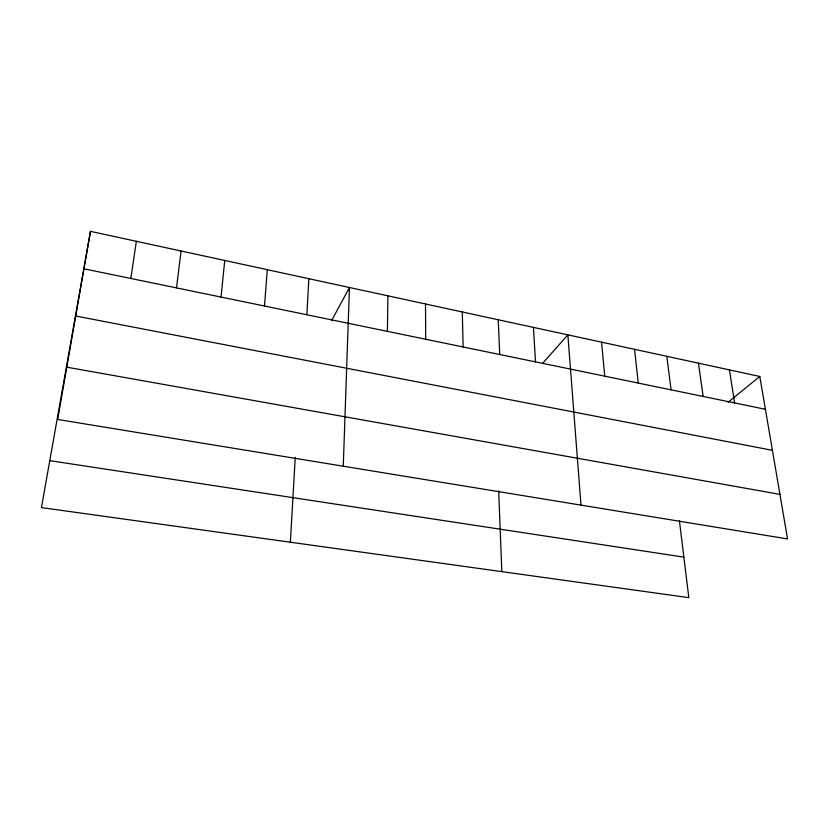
<?xml version="1.0" encoding="UTF-8"?>
<svg xmlns="http://www.w3.org/2000/svg" width="829" height="829" viewBox="0 0 829 829"><rect width="100%" height="100%" fill="white"/><g stroke="black" fill="none" stroke-linecap="round" stroke-linejoin="round"><path stroke-width="1.24" d="M387.402 331.362L387.92 295.839M343.268 466.209L349.444 287.497L331.569 320.647M306.854 314.751L308.865 278.71M290.357 542.218L295.248 457.442M264.472 306.015L267.311 269.694M221.042 297.062L224.732 260.461M176.494 287.881L181.085 251M130.816 278.461L136.35 241.301M90.465 231.353L57.688 419.464L787.55 538.933L759.799 376.47L90.465 231.353L41.45 507.597L688.816 597.647L679.407 520.633M542.922 363.05L567.865 334.854L580.984 505.12M728.059 402.293L759.799 376.47M49.657 460.634L683.863 557.129M66.797 367.174L779.934 494.374M75.719 316.015L772.41 450.323M83.947 268.803L765.405 409.288M729.437 369.879L734.608 402.935M698.453 363.164L703.158 396.449M666.827 356.315L671.055 389.837M634.537 349.31L638.247 383.071M601.553 342.159L604.745 376.169M533.441 327.393L535.503 361.89M498.26 319.766L499.721 354.511M498.675 490.789L501.825 571.637M462.292 311.963L463.131 346.968M425.526 303.994L425.702 339.258"/></g></svg>
